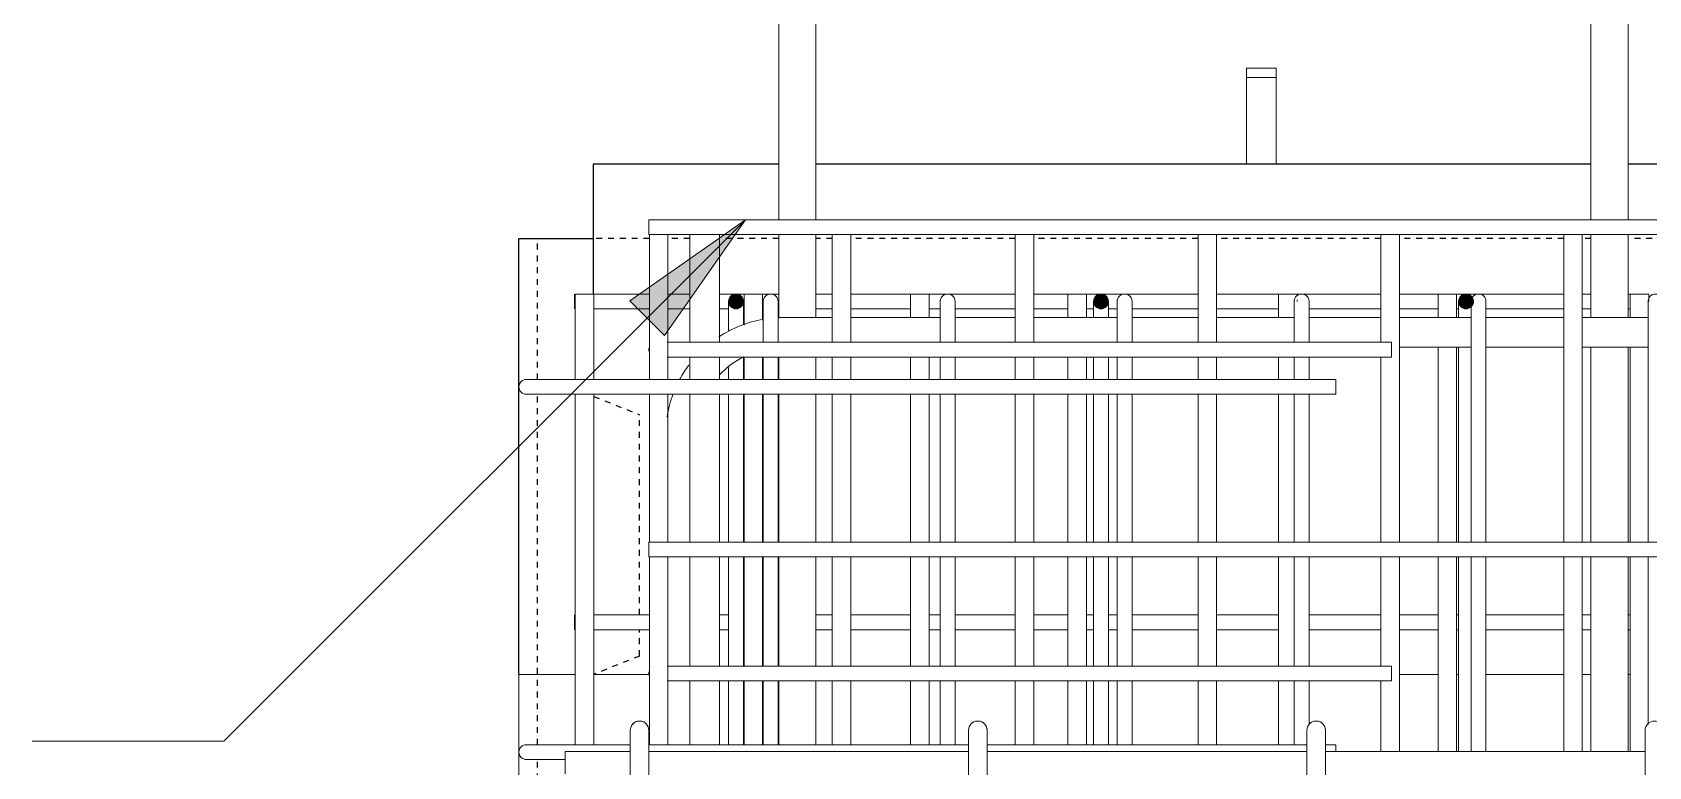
# Model space of a CAD drawing. Header units: millimetres. Extents: x -7118 to 5307, y -2677 to 10400.
# Drawn here: x -4558 to -3688, y 7375 to 7771 of the extents above; entities that cross this region are included whole.
import ezdxf

# ---------------------------------------------------------------- set-up
doc = ezdxf.new("R2010")
doc.units = ezdxf.units.MM
doc.linetypes.add('Dash', pattern=[6.36, 3.18, -3.18])
for name, color, linetype, lineweight in [('A-GENM', 13, 'Continuous', 18), ('A-WALL', 113, 'Continuous', 25), ('A-WALL-HDLN', 110, 'Dash', 25), ('S-BEAM', 12, 'Continuous', 18), ('S-RBAR', 171, 'Continuous', 18), ('S-RBAR-IDEN', 171, 'Continuous', 9)]:
    doc.layers.add(name, color=color, linetype=linetype, lineweight=lineweight)

# ---------------------------------------------------------------- blocks, each defined once
blk = doc.blocks.new('RR spread anchor face based - RR-SA-7_5-260-1726841-Elevation Front 1')
at = {"layer": 'A-GENM'}
for p, q in [((-3904.2, 7746.6), (-3904.2, 7751.6)), ((-3904.2, 7751.6), (-3888.2, 7751.6)), ((-3888.2, 7751.6), (-3888.2, 7746.6)), ((-3904.2, 7700), (-3904.2, 7746.6)), ((-3888.2, 7746.6), (-3904.2, 7746.6)), ((-3888.2, 7746.6), (-3888.2, 7700))]:
    blk.add_line(p, q, dxfattribs=at)

msp = doc.modelspace()

# ---------------------------------------------------------------- hatches: boundary and pattern name
at = {"layer": 'S-RBAR'}
h = msp.add_hatch(color=256, dxfattribs=at)
edge = h.paths.add_edge_path()
edge.add_arc((-4179.25946, 7626), 4, 0, 360)
for points in [[(-4179.25946, 7622), (-4175.25946, 7626), (-4179.25946, 7630), (-4183.25946, 7626), (-4180.6305, 7623.37104)], [(-3982.62654, 7622), (-3978.62654, 7626), (-3982.62654, 7630), (-3986.62654, 7626), (-3983.99759, 7623.37104)], [(-3785.99363, 7622), (-3781.99363, 7626), (-3785.99363, 7630), (-3789.99363, 7626), (-3787.36468, 7623.37104)]]:
    msp.add_hatch(color=256, dxfattribs=at).paths.add_polyline_path(points)
h = msp.add_hatch(color=256, dxfattribs=at)
edge = h.paths.add_edge_path()
edge.add_arc((-3982.62654, 7626), 4, 0, 360)
h = msp.add_hatch(color=256, dxfattribs=at)
edge = h.paths.add_edge_path()
edge.add_arc((-3785.99363, 7626), 4, 0, 360)
at = {"layer": 'S-RBAR-IDEN'}
msp.add_hatch(color=256, dxfattribs=at).paths.add_polyline_path([(-4174.04754, 7670.04283), (-4236.45186, 7626.38978), (-4217.7582, 7607.67885)])

# ---------------------------------------------------------------- linework, layer by layer
at = {"layer": 'A-WALL'}
for p, q in [((-4156.19617, 7700), (-4256.19617, 7700)), ((-4256.19617, 7700), (-4256.19617, 7630)), ((-3718.69617, 7700), (-4136.19617, 7700)), ((-3118.69617, 7700), (-3698.69617, 7700)), ((-4296.19617, 7425), (-4296.19617, 7660)), ((-4296.19617, 7660), (-4256.19617, 7660))]:
    msp.add_line(p, q, dxfattribs=at)
at = {"layer": 'A-WALL-HDLN'}
for p, q in [((-4286.19359, 7584), (-4286.19359, 7660)), ((-4225.89942, 7660), (-4256.19617, 7660)), ((-4204.19617, 7660), (-4215.89942, 7660)), ((-4156.19617, 7660), (-4188.19617, 7660)), ((-4127.39456, 7660), (-4136.19617, 7660)), ((-4028.8897, 7660), (-4117.39456, 7660)), ((-3930.38485, 7660), (-4018.8897, 7660)), ((-3831.87999, 7660), (-3920.38485, 7660)), ((-3733.37513, 7660), (-3821.87999, 7660)), ((-3718.69617, 7660), (-3723.37513, 7660)), ((-3634.87027, 7660), (-3698.69617, 7660)), ((-4286.19359, 7387.22222), (-4286.19359, 7576)), ((-4255.84482, 7574.85946), (-4231.19617, 7565)), ((-4231.19617, 7457.17308), (-4231.19617, 7565)), ((-4231.19617, 7435), (-4231.19617, 7449.17308)), ((-4231.19617, 7435), (-4255.84482, 7425.14054)), ((-4286.19359, 7190.44444), (-4286.19359, 7379.22222))]:
    msp.add_line(p, q, dxfattribs=at)
at = {"layer": 'S-BEAM'}
for p, q in [((-4265.84482, 7425), (-4296.19617, 7425)), ((-4296.19617, 7425), (-4296.19617, 7060)), ((-4226.11873, 7425), (-4255.84482, 7425)), ((-3801.0813, 7425), (-3821.87999, 7425)), ((-3789.99363, 7425), (-3791.0813, 7425)), ((-3733.37513, 7425), (-3775.26938, 7425)), ((-3718.69617, 7425), (-3723.37513, 7425)), ((-3697.6286, 7425), (-3698.69617, 7425))]:
    msp.add_line(p, q, dxfattribs=at)
at = {"layer": 'S-RBAR'}
for p, q in [((-4156.19617, 7670), (-4156.19617, 8370)), ((-4136.19617, 7670), (-4136.19617, 8370)), ((-3718.69617, 7670), (-3718.69617, 8370)), ((-3698.69617, 7670), (-3698.69617, 8370)), ((-4226.19617, 7670), (-2591.19617, 7670)), ((-4226.19617, 7662), (-4226.19617, 7670)), ((-4226.19617, 7662), (-2591.19617, 7662)), ((-4225.89942, 7584), (-4225.89942, 7662)), ((-4215.89942, 7584), (-4215.89942, 7662)), ((-4204.19617, 7604), (-4204.19617, 7662)), ((-4188.19617, 7604), (-4188.19617, 7662)), ((-4156.19617, 7617.00227), (-4156.19617, 7662)), ((-4136.19617, 7617.3314), (-4136.19617, 7662)), ((-4127.39456, 7604), (-4127.39456, 7662)), ((-4117.39456, 7604), (-4117.39456, 7662)), ((-4028.8897, 7604), (-4028.8897, 7662)), ((-4018.8897, 7604), (-4018.8897, 7662)), ((-3930.38485, 7604), (-3930.38485, 7662)), ((-3920.38485, 7604), (-3920.38485, 7662)), ((-3831.87999, 7604), (-3831.87999, 7662)), ((-3821.87999, 7496.40385), (-3821.87999, 7662)), ((-3733.37513, 7496.40385), (-3733.37513, 7662)), ((-3723.37513, 7496.40385), (-3723.37513, 7662)), ((-3718.69617, 7617.3314), (-3718.69617, 7662)), ((-3698.69617, 7617.3314), (-3698.69617, 7662)), ((-4266.19617, 7622), (-4266.19617, 7630)), ((-4255.84482, 7630), (-4265.84482, 7630)), ((-4265.84482, 7584), (-4265.84482, 7630)), ((-4255.84482, 7584), (-4255.84482, 7630)), ((-4255.84482, 7630), (-4225.89942, 7630)), ((-4215.89942, 7630), (-4204.19617, 7630)), ((-4188.19617, 7630), (-4174.89211, 7630)), ((-4179.25946, 7630), (-4183.25946, 7626)), ((-4175.25946, 7626), (-4179.25946, 7630)), ((-4164.89211, 7630), (-4174.89211, 7630)), ((-4174.89211, 7613.19565), (-4174.89211, 7630)), ((-4164.89211, 7615.85743), (-4164.89211, 7630)), ((-4164.89211, 7630), (-4156.19617, 7630)), ((-4136.19617, 7630), (-4127.39456, 7630)), ((-4117.39456, 7630), (-4085.18941, 7630)), ((-4075.18941, 7630), (-4085.18941, 7630)), ((-4085.18941, 7617.3314), (-4085.18941, 7630)), ((-4075.18941, 7617.3314), (-4075.18941, 7630)), ((-4075.18941, 7630), (-4028.8897, 7630)), ((-4018.8897, 7630), (-4000.48671, 7630)), ((-3990.48671, 7630), (-4000.48671, 7630)), ((-4000.48671, 7617.3314), (-4000.48671, 7630)), ((-3990.48671, 7617.3314), (-3990.48671, 7630)), ((-3990.48671, 7630), (-3930.38485, 7630)), ((-3982.62654, 7630), (-3986.62654, 7626)), ((-3978.62654, 7626), (-3982.62654, 7630)), ((-3920.38485, 7630), (-3887.03401, 7630)), ((-3877.03401, 7630), (-3887.03401, 7630)), ((-3887.03401, 7617.3314), (-3887.03401, 7630)), ((-3877.03401, 7628.78753), (-3877.03401, 7630)), ((-3877.03401, 7630), (-3831.87999, 7630)), ((-3821.87999, 7630), (-3801.0813, 7630)), ((-3791.0813, 7630), (-3801.0813, 7630)), ((-3801.0813, 7617.3314), (-3801.0813, 7630)), ((-3791.0813, 7617.3314), (-3791.0813, 7630)), ((-3791.0813, 7630), (-3733.37513, 7630)), ((-3785.99363, 7630), (-3789.99363, 7626)), ((-3781.99363, 7626), (-3785.99363, 7630)), ((-3723.37513, 7630), (-3718.69617, 7630)), ((-3698.69617, 7630), (-3697.6286, 7630)), ((-3687.6286, 7630), (-3697.6286, 7630)), ((-3697.6286, 7617.3314), (-3697.6286, 7630)), ((-3687.6286, 7627.46413), (-3687.6286, 7630)), ((-3687.6286, 7626), (-3687.6286, 7627.01189)), ((-4255.84482, 7622), (-4225.89942, 7622)), ((-4215.89942, 7622), (-4204.19617, 7622)), ((-4188.19617, 7622), (-4183.25946, 7622)), ((-4183.25946, 7626), (-4183.25946, 7610.11319)), ((-4183.25946, 7626), (-4180.6305, 7623.37104)), ((-4180.6305, 7623.37104), (-4179.25946, 7622)), ((-4179.25946, 7622), (-4175.25946, 7626)), ((-4175.25946, 7626), (-4175.25946, 7613.62536)), ((-4164.57678, 7604.25887), (-4164.57678, 7626)), ((-4156.57678, 7604.25887), (-4156.57678, 7626)), ((-4136.19617, 7622), (-4127.39456, 7622)), ((-4117.39456, 7622), (-4085.18941, 7622)), ((-4075.18941, 7622), (-4069.24993, 7622)), ((-4069.24993, 7604.25887), (-4069.24993, 7626)), ((-4061.24993, 7604.25887), (-4061.24993, 7626)), ((-4061.24993, 7622), (-4028.8897, 7622)), ((-4018.8897, 7622), (-4000.48671, 7622)), ((-3990.48671, 7622), (-3986.62654, 7622)), ((-3986.62654, 7626), (-3986.62654, 7617.7716)), ((-3986.62654, 7626), (-3983.99759, 7623.37104)), ((-3983.99759, 7623.37104), (-3982.62654, 7622)), ((-3982.62654, 7622), (-3978.62654, 7626)), ((-3978.62654, 7626), (-3978.62654, 7617.7716)), ((-3978.62654, 7622), (-3973.92308, 7622)), ((-3973.92308, 7604.25887), (-3973.92308, 7626)), ((-3965.92308, 7604.25887), (-3965.92308, 7626)), ((-3965.92308, 7622), (-3930.38485, 7622)), ((-3920.38485, 7622), (-3887.03401, 7622)), ((-3878.59623, 7604.25887), (-3878.59623, 7626)), ((-3877.03401, 7626), (-3877.03401, 7626.84755)), ((-3870.59623, 7604.25887), (-3870.59623, 7626)), ((-3870.59623, 7622), (-3831.87999, 7622)), ((-3821.87999, 7622), (-3801.0813, 7622)), ((-3791.0813, 7622), (-3789.99363, 7622)), ((-3789.99363, 7626), (-3789.99363, 7617.7716)), ((-3789.99363, 7626), (-3787.36468, 7623.37104)), ((-3787.36468, 7623.37104), (-3785.99363, 7622)), ((-3785.99363, 7622), (-3781.99363, 7626)), ((-3783.26938, 7590), (-3783.26938, 7626)), ((-3775.26938, 7590), (-3775.26938, 7626)), ((-3775.26938, 7622), (-3733.37513, 7622)), ((-3723.37513, 7622), (-3718.69617, 7622)), ((-3698.69617, 7622), (-3697.6286, 7622)), ((-3687.94254, 7590), (-3687.94254, 7626)), ((-4153.69617, 7617.3314), (-4127.39456, 7617.3314)), ((-4117.39456, 7617.3314), (-4069.24993, 7617.3314)), ((-4061.24993, 7617.3314), (-4028.8897, 7617.3314)), ((-4018.8897, 7617.3314), (-3973.92308, 7617.3314)), ((-3965.92308, 7617.3314), (-3930.38485, 7617.3314)), ((-3920.38485, 7617.3314), (-3878.59623, 7617.3314)), ((-3870.59623, 7617.3314), (-3831.87999, 7617.3314)), ((-3821.87999, 7617.3314), (-3783.26938, 7617.3314)), ((-3775.26938, 7617.3314), (-3733.37513, 7617.3314)), ((-3723.37513, 7617.3314), (-3687.94254, 7617.3314)), ((-4186.19617, 7604), (-4216.26621, 7604)), ((-4186.19617, 7604), (-3826.19617, 7604)), ((-3826.19617, 7596), (-3826.19617, 7604)), ((-3821.87999, 7601.3314), (-3783.26938, 7601.3314)), ((-3801.0813, 7496.40385), (-3801.0813, 7601.3314)), ((-3791.0813, 7496.40385), (-3791.0813, 7601.3314)), ((-3789.99363, 7601.3314), (-3789.99363, 7496.40385)), ((-3775.26938, 7601.3314), (-3733.37513, 7601.3314)), ((-3723.37513, 7601.3314), (-3687.94254, 7601.3314)), ((-3718.69617, 7496.40385), (-3718.69617, 7601.3314)), ((-3698.69617, 7496.40385), (-3698.69617, 7601.3314)), ((-3697.6286, 7496.40385), (-3697.6286, 7601.3314)), ((-4186.19617, 7596), (-4216.26621, 7596)), ((-4204.19617, 7584), (-4204.19617, 7596)), ((-4188.19617, 7584), (-4188.19617, 7596)), ((-4186.19617, 7596), (-3826.19617, 7596)), ((-4175.25946, 7595.87338), (-4175.25946, 7584)), ((-4174.89211, 7584), (-4174.89211, 7596)), ((-4164.89211, 7584), (-4164.89211, 7596)), ((-4164.57678, 7590), (-4164.57678, 7596.25133)), ((-4156.57678, 7590), (-4156.57678, 7596.25133)), ((-4156.19617, 7584), (-4156.19617, 7596)), ((-4136.19617, 7584), (-4136.19617, 7596)), ((-4127.39456, 7584), (-4127.39456, 7596)), ((-4117.39456, 7584), (-4117.39456, 7596)), ((-4085.18941, 7584), (-4085.18941, 7596)), ((-4075.18941, 7584), (-4075.18941, 7596)), ((-4069.24993, 7590), (-4069.24993, 7596.25133)), ((-4061.24993, 7590), (-4061.24993, 7596.25133)), ((-4028.8897, 7584), (-4028.8897, 7596)), ((-4018.8897, 7584), (-4018.8897, 7596)), ((-4000.48671, 7584), (-4000.48671, 7596)), ((-3990.48671, 7584), (-3990.48671, 7596)), ((-3986.62654, 7596), (-3986.62654, 7584)), ((-3978.62654, 7596), (-3978.62654, 7584)), ((-3973.92308, 7590), (-3973.92308, 7596.25133)), ((-3965.92308, 7590), (-3965.92308, 7596.25133)), ((-3930.38485, 7584), (-3930.38485, 7596)), ((-3920.38485, 7584), (-3920.38485, 7596)), ((-3887.03401, 7584), (-3887.03401, 7596)), ((-3878.59623, 7590), (-3878.59623, 7596.25133)), ((-3870.59623, 7590), (-3870.59623, 7596.25133)), ((-3831.87999, 7496.40385), (-3831.87999, 7596)), ((-4272.19617, 7584), (-4292.19617, 7584)), ((-4272.19617, 7584), (-3856.19617, 7584)), ((-4183.25946, 7590.50692), (-4183.25946, 7584)), ((-4164.57678, 7590), (-4164.57678, 7584)), ((-4156.57678, 7590), (-4156.57678, 7584)), ((-4069.24993, 7590), (-4069.24993, 7584)), ((-4061.24993, 7590), (-4061.24993, 7584)), ((-3973.92308, 7590), (-3973.92308, 7584)), ((-3965.92308, 7590), (-3965.92308, 7584)), ((-3878.59623, 7590), (-3878.59623, 7584)), ((-3870.59623, 7590), (-3870.59623, 7584)), ((-3856.19617, 7576), (-3856.19617, 7584)), ((-3783.26938, 7590), (-3783.26938, 7496.40385)), ((-3775.26938, 7590), (-3775.26938, 7496.40385)), ((-3687.94254, 7590), (-3687.94254, 7496.40385)), ((-4272.19617, 7576), (-4292.19617, 7576)), ((-4272.19617, 7576), (-3856.19617, 7576)), ((-4265.84482, 7387.22222), (-4265.84482, 7576)), ((-4255.84482, 7387.22222), (-4255.84482, 7576)), ((-4225.89942, 7496.40385), (-4225.89942, 7576)), ((-4215.89942, 7496.40385), (-4215.89942, 7576)), ((-4204.19617, 7496.40385), (-4204.19617, 7576)), ((-4188.19617, 7496.40385), (-4188.19617, 7576)), ((-4183.25946, 7576), (-4183.25946, 7496.40385)), ((-4175.25946, 7576), (-4175.25946, 7496.40385)), ((-4174.89211, 7496.40385), (-4174.89211, 7576)), ((-4164.89211, 7496.40385), (-4164.89211, 7576)), ((-4164.57678, 7576), (-4164.57678, 7496.40385)), ((-4156.57678, 7576), (-4156.57678, 7496.40385)), ((-4156.19617, 7496.40385), (-4156.19617, 7576)), ((-4136.19617, 7496.40385), (-4136.19617, 7576)), ((-4127.39456, 7496.40385), (-4127.39456, 7576)), ((-4117.39456, 7496.40385), (-4117.39456, 7576)), ((-4085.18941, 7496.40385), (-4085.18941, 7576)), ((-4075.18941, 7496.40385), (-4075.18941, 7576)), ((-4069.24993, 7576), (-4069.24993, 7496.40385)), ((-4061.24993, 7576), (-4061.24993, 7496.40385)), ((-4028.8897, 7496.40385), (-4028.8897, 7576)), ((-4018.8897, 7496.40385), (-4018.8897, 7576)), ((-4000.48671, 7496.40385), (-4000.48671, 7576)), ((-3990.48671, 7496.40385), (-3990.48671, 7576)), ((-3986.62654, 7576), (-3986.62654, 7496.40385)), ((-3978.62654, 7576), (-3978.62654, 7496.40385)), ((-3973.92308, 7576), (-3973.92308, 7496.40385)), ((-3965.92308, 7576), (-3965.92308, 7496.40385)), ((-3930.38485, 7496.40385), (-3930.38485, 7576)), ((-3920.38485, 7496.40385), (-3920.38485, 7576)), ((-3887.03401, 7496.40385), (-3887.03401, 7576)), ((-3878.59623, 7576), (-3878.59623, 7496.40385)), ((-3870.59623, 7576), (-3870.59623, 7496.40385)), ((-4226.19617, 7496.40385), (-2591.19617, 7496.40385)), ((-4226.19617, 7488.40385), (-4226.19617, 7496.40385)), ((-4226.19617, 7488.40385), (-2591.19617, 7488.40385)), ((-4225.89942, 7387.22222), (-4225.89942, 7488.40385)), ((-4215.89942, 7387.22222), (-4215.89942, 7488.40385)), ((-4204.19617, 7429.58824), (-4204.19617, 7488.40385)), ((-4188.19617, 7429.58824), (-4188.19617, 7488.40385)), ((-4183.25946, 7488.40385), (-4183.25946, 7429.58824)), ((-4175.25946, 7488.40385), (-4175.25946, 7429.58824)), ((-4174.89211, 7429.58824), (-4174.89211, 7488.40385)), ((-4164.89211, 7429.58824), (-4164.89211, 7488.40385)), ((-4164.57678, 7488.40385), (-4164.57678, 7429.58824)), ((-4156.57678, 7488.40385), (-4156.57678, 7429.58824)), ((-4156.19617, 7429.58824), (-4156.19617, 7488.40385)), ((-4136.19617, 7429.58824), (-4136.19617, 7488.40385)), ((-4127.39456, 7429.58824), (-4127.39456, 7488.40385)), ((-4117.39456, 7429.58824), (-4117.39456, 7488.40385)), ((-4085.18941, 7429.58824), (-4085.18941, 7488.40385)), ((-4075.18941, 7429.58824), (-4075.18941, 7488.40385)), ((-4069.24993, 7488.40385), (-4069.24993, 7429.58824)), ((-4061.24993, 7488.40385), (-4061.24993, 7429.58824)), ((-4028.8897, 7429.58824), (-4028.8897, 7488.40385)), ((-4018.8897, 7429.58824), (-4018.8897, 7488.40385)), ((-4000.48671, 7429.58824), (-4000.48671, 7488.40385)), ((-3990.48671, 7429.58824), (-3990.48671, 7488.40385)), ((-3986.62654, 7488.40385), (-3986.62654, 7429.58824)), ((-3978.62654, 7488.40385), (-3978.62654, 7429.58824)), ((-3973.92308, 7488.40385), (-3973.92308, 7429.58824)), ((-3965.92308, 7488.40385), (-3965.92308, 7429.58824)), ((-3930.38485, 7429.58824), (-3930.38485, 7488.40385)), ((-3920.38485, 7429.58824), (-3920.38485, 7488.40385)), ((-3887.03401, 7429.58824), (-3887.03401, 7488.40385)), ((-3878.59623, 7488.40385), (-3878.59623, 7429.58824)), ((-3870.59623, 7488.40385), (-3870.59623, 7429.58824)), ((-3831.87999, 7429.58824), (-3831.87999, 7488.40385)), ((-3821.87999, 7383.5726), (-3821.87999, 7488.40385)), ((-3801.0813, 7383.5726), (-3801.0813, 7488.40385)), ((-3791.0813, 7383.5726), (-3791.0813, 7488.40385)), ((-3789.99363, 7488.40385), (-3789.99363, 7383.5726)), ((-3783.26938, 7488.40385), (-3783.26938, 7383.5726)), ((-3775.26938, 7488.40385), (-3775.26938, 7383.5726)), ((-3733.37513, 7383.5726), (-3733.37513, 7488.40385)), ((-3723.37513, 7383.5726), (-3723.37513, 7488.40385)), ((-3718.69617, 7383.5726), (-3718.69617, 7488.40385)), ((-3698.69617, 7383.5726), (-3698.69617, 7488.40385)), ((-3697.6286, 7383.5726), (-3697.6286, 7488.40385)), ((-3687.94254, 7488.40385), (-3687.94254, 7398.20371)), ((-4266.19617, 7449.17308), (-4266.19617, 7457.17308)), ((-4255.84482, 7457.17308), (-4225.89942, 7457.17308)), ((-4188.19617, 7457.17308), (-4183.25946, 7457.17308)), ((-4136.19617, 7457.17308), (-4127.39456, 7457.17308)), ((-4117.39456, 7457.17308), (-4085.18941, 7457.17308)), ((-4075.18941, 7457.17308), (-4069.24993, 7457.17308)), ((-4061.24993, 7457.17308), (-4028.8897, 7457.17308)), ((-4018.8897, 7457.17308), (-4000.48671, 7457.17308)), ((-3990.48671, 7457.17308), (-3986.62654, 7457.17308)), ((-3978.62654, 7457.17308), (-3973.92308, 7457.17308)), ((-3965.92308, 7457.17308), (-3930.38485, 7457.17308)), ((-3920.38485, 7457.17308), (-3887.03401, 7457.17308)), ((-3870.59623, 7457.17308), (-3831.87999, 7457.17308)), ((-3821.87999, 7457.17308), (-3801.0813, 7457.17308)), ((-3791.0813, 7457.17308), (-3789.99363, 7457.17308)), ((-3775.26938, 7457.17308), (-3733.37513, 7457.17308)), ((-3723.37513, 7457.17308), (-3718.69617, 7457.17308)), ((-3698.69617, 7457.17308), (-3697.6286, 7457.17308)), ((-4255.84482, 7449.17308), (-4225.89942, 7449.17308)), ((-4188.19617, 7449.17308), (-4183.25946, 7449.17308)), ((-4136.19617, 7449.17308), (-4127.39456, 7449.17308)), ((-4117.39456, 7449.17308), (-4085.18941, 7449.17308)), ((-4075.18941, 7449.17308), (-4069.24993, 7449.17308)), ((-4061.24993, 7449.17308), (-4028.8897, 7449.17308)), ((-4018.8897, 7449.17308), (-4000.48671, 7449.17308)), ((-3990.48671, 7449.17308), (-3986.62654, 7449.17308)), ((-3978.62654, 7449.17308), (-3973.92308, 7449.17308)), ((-3965.92308, 7449.17308), (-3930.38485, 7449.17308)), ((-3920.38485, 7449.17308), (-3887.03401, 7449.17308)), ((-3870.59623, 7449.17308), (-3831.87999, 7449.17308)), ((-3821.87999, 7449.17308), (-3801.0813, 7449.17308)), ((-3791.0813, 7449.17308), (-3789.99363, 7449.17308)), ((-3775.26938, 7449.17308), (-3733.37513, 7449.17308)), ((-3723.37513, 7449.17308), (-3718.69617, 7449.17308)), ((-3698.69617, 7449.17308), (-3697.6286, 7449.17308)), ((-4186.19617, 7429.58824), (-4216.26621, 7429.58824)), ((-4186.19617, 7429.58824), (-3826.19617, 7429.58824)), ((-3826.19617, 7421.58824), (-3826.19617, 7429.58824)), ((-4186.19617, 7421.58824), (-4216.26621, 7421.58824)), ((-4204.19617, 7387.22222), (-4204.19617, 7421.58824)), ((-4188.19617, 7387.22222), (-4188.19617, 7421.58824)), ((-4186.19617, 7421.58824), (-3826.19617, 7421.58824)), ((-4183.25946, 7421.58824), (-4183.25946, 7387.22222)), ((-4175.25946, 7421.58824), (-4175.25946, 7387.22222)), ((-4174.89211, 7387.22222), (-4174.89211, 7421.58824)), ((-4164.89211, 7387.22222), (-4164.89211, 7421.58824)), ((-4164.57678, 7421.58824), (-4164.57678, 7387.22222)), ((-4156.57678, 7421.58824), (-4156.57678, 7387.22222)), ((-4156.19617, 7387.22222), (-4156.19617, 7421.58824)), ((-4136.19617, 7387.22222), (-4136.19617, 7421.58824)), ((-4127.39456, 7387.22222), (-4127.39456, 7421.58824)), ((-4117.39456, 7387.22222), (-4117.39456, 7421.58824)), ((-4085.18941, 7387.22222), (-4085.18941, 7421.58824)), ((-4075.18941, 7387.22222), (-4075.18941, 7421.58824)), ((-4069.24993, 7421.58824), (-4069.24993, 7387.22222)), ((-4061.24993, 7421.58824), (-4061.24993, 7387.22222)), ((-4028.8897, 7387.22222), (-4028.8897, 7421.58824)), ((-4018.8897, 7387.22222), (-4018.8897, 7421.58824)), ((-4000.48671, 7387.22222), (-4000.48671, 7421.58824)), ((-3990.48671, 7387.22222), (-3990.48671, 7421.58824)), ((-3986.62654, 7421.58824), (-3986.62654, 7387.22222)), ((-3978.62654, 7421.58824), (-3978.62654, 7387.22222)), ((-3973.92308, 7421.58824), (-3973.92308, 7387.22222)), ((-3965.92308, 7421.58824), (-3965.92308, 7387.22222)), ((-3930.38485, 7387.22222), (-3930.38485, 7421.58824)), ((-3920.38485, 7387.22222), (-3920.38485, 7421.58824)), ((-3887.03401, 7387.22222), (-3887.03401, 7421.58824)), ((-3878.59623, 7421.58824), (-3878.59623, 7387.22222)), ((-3870.59623, 7421.58824), (-3870.59623, 7397.87263)), ((-3831.87999, 7383.5726), (-3831.87999, 7421.58824)), ((-4236.19617, 7395), (-4236.19617, 7360)), ((-4226.19617, 7395), (-4226.19617, 7360)), ((-4053.97395, 7395), (-4053.97395, 7360)), ((-4043.97395, 7395), (-4043.97395, 7360)), ((-3871.75173, 7395), (-3871.75173, 7360)), ((-3861.75173, 7395), (-3861.75173, 7360)), ((-3689.5295, 7395), (-3689.5295, 7360)), ((-4272.19617, 7387.22222), (-4292.19617, 7387.22222)), ((-4272.19617, 7387.22222), (-4236.19617, 7387.22222)), ((-4271.19617, 7383.5726), (-4236.19617, 7383.5726)), ((-4271.19617, 7371.5726), (-4271.19617, 7383.5726)), ((-4226.19617, 7387.22222), (-4053.97395, 7387.22222)), ((-4226.19617, 7383.5726), (-4053.97395, 7383.5726)), ((-4043.97395, 7387.22222), (-3871.75173, 7387.22222)), ((-4043.97395, 7383.5726), (-3871.75173, 7383.5726)), ((-3861.75173, 7387.22222), (-3856.19617, 7387.22222)), ((-3861.75173, 7383.5726), (-3689.5295, 7383.5726)), ((-3856.19617, 7383.5726), (-3856.19617, 7387.22222)), ((-4272.19617, 7379.22222), (-4292.19617, 7379.22222)), ((-4272.19617, 7379.22222), (-4271.19617, 7379.22222))]:
    msp.add_line(p, q, dxfattribs=at)
for centre in [(-4179.25946, 7626), (-3982.62654, 7626), (-3785.99363, 7626)]:
    msp.add_circle(centre, 4, dxfattribs=at)
for centre, radius, start, end in [((-4179.25946, 7626), 4, 0, 180), ((-4160.57678, 7626), 4, 0, 180), ((-4160.57678, 7626), 4, 165, 180), ((-4160.57678, 7626), 4, 105, 150), ((-4160.57678, 7626), 4, 30, 75), ((-4065.24993, 7626), 4, 0, 180), ((-4065.24993, 7626), 4, 165, 180), ((-4065.24993, 7626), 4, 105, 150), ((-4065.24993, 7626), 4, 30, 75), ((-3982.62654, 7626), 4, 0, 180), ((-3969.92308, 7626), 4, 0, 180), ((-3969.92308, 7626), 4, 165, 180), ((-3969.92308, 7626), 4, 105, 150), ((-3969.92308, 7626), 4, 30, 75), ((-3874.59623, 7626), 4, 0, 180), ((-3874.59623, 7626), 4, 165, 180), ((-3874.59623, 7626), 4, 105, 150), ((-3874.59623, 7626), 4, 30, 75), ((-3785.99363, 7626), 4, 31.78353179, 180), ((-3779.26938, 7626), 4, 0, 180), ((-3779.26938, 7626), 4, 165, 180), ((-3779.26938, 7626), 4, 105, 150), ((-3779.26938, 7626), 4, 30, 75), ((-3683.94254, 7626), 4, 0, 180), ((-3683.94254, 7626), 4, 165, 180), ((-3785.99363, 7626), 4, 0, 13.05273015), ((-4153.69617, 7553.8314), 63.5, 99.93057597, 123.13657668), ((-4153.69617, 7553.8314), 63.5, 90, 92.6290894), ((-4222.19617, 7600), 4, 165, 195), ((-4153.69617, 7553.8314), 47.5, 116.73657458, 136.81309855), ((-4292.19617, 7580), 4, 90, 270), ((-4153.69617, 7553.8314), 63.5, 143.3220715, 151.54887883), ((-4292.19617, 7580), 4, 120, 165), ((-4292.19617, 7580), 4, 195, 240), ((-4292.19617, 7580), 4, 255, 270), ((-4153.69617, 7553.8314), 63.5, 159.38433906, 171.01022564), ((-4222.19617, 7425.58824), 4, 165, 195), ((-4231.19617, 7395), 5, 0, 180), ((-4231.19617, 7395), 5, 105, 150), ((-4231.19617, 7395), 5, 30, 75), ((-4231.19617, 7395), 5, 0, 15), ((-4048.97395, 7395), 5, 0, 180), ((-4048.97395, 7395), 5, 105, 150), ((-4048.97395, 7395), 5, 30, 75), ((-4048.97395, 7395), 5, 0, 15), ((-3866.75173, 7395), 5, 0, 180), ((-3866.75173, 7395), 5, 105, 135), ((-3866.75173, 7395), 5, 30, 75), ((-3866.75173, 7395), 5, 0, 15), ((-3684.5295, 7395), 5, 0, 180), ((-3684.5295, 7395), 5, 135, 150), ((-4292.19617, 7383.22222), 4, 90, 270), ((-4292.19617, 7383.22222), 4, 120, 165), ((-4292.19617, 7383.22222), 4, 195, 240), ((-4292.19617, 7383.22222), 4, 255, 270)]:
    msp.add_arc(centre, radius, start, end, dxfattribs=at)
at = {"layer": 'S-RBAR-IDEN'}
for p, q in [((-4174.04754, 7670.04283), (-4455.21293, 7389.13692)), ((-4174.04754, 7670.04283), (-4236.45186, 7626.38978)), ((-4217.7582, 7607.67885), (-4174.04754, 7670.04283)), ((-4236.45186, 7626.38978), (-4217.7582, 7607.67885)), ((-4455.21293, 7389.13692), (-4558.29128, 7389.13692))]:
    msp.add_line(p, q, dxfattribs=at)

# ---------------------------------------------------------------- block references
at = {"layer": 'A-GENM'}
msp.add_blockref('RR spread anchor face based - RR-SA-7_5-260-1726841-Elevation Front 1', (0, 0), dxfattribs=at)

doc.saveas('drawing.dxf')
